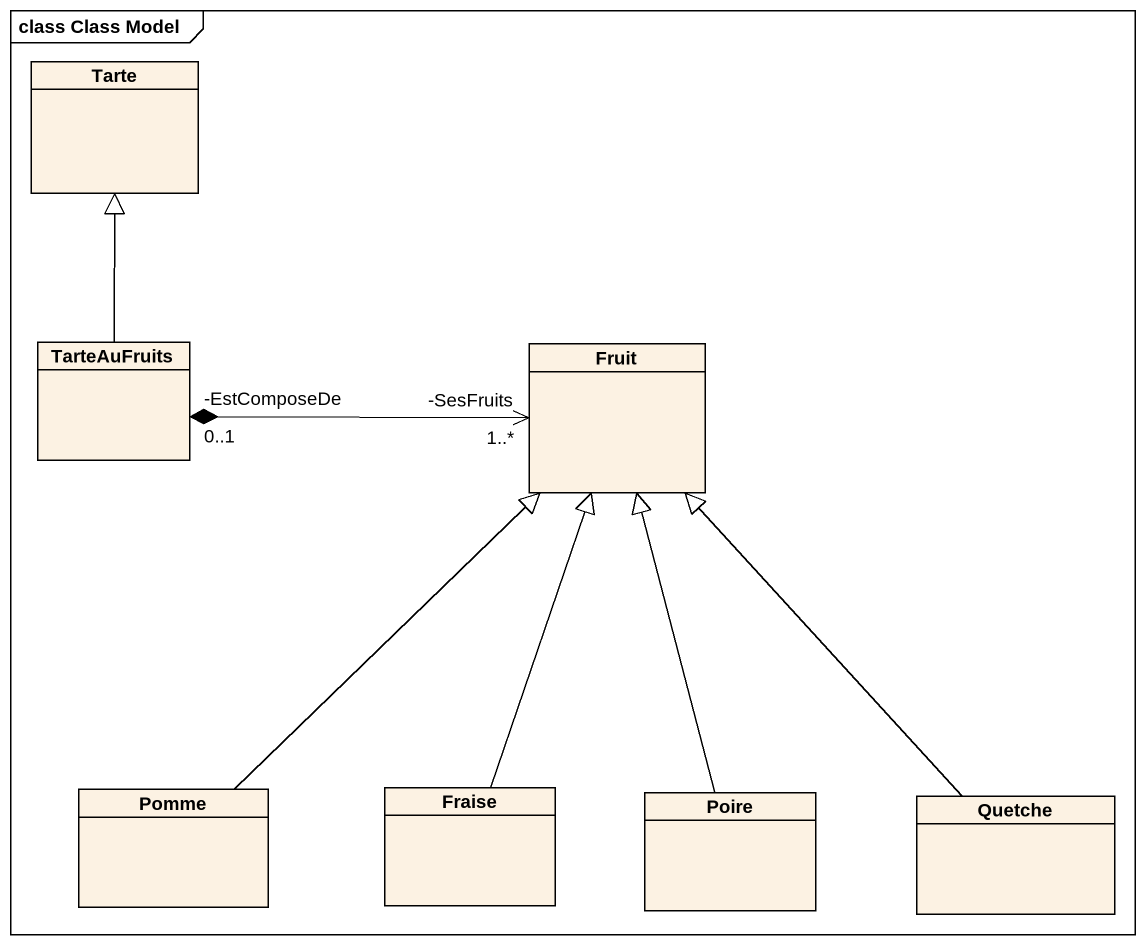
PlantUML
@startuml
mainframe class Class Model
hide circle
hide empty members
class Tarte
class TarteAuFruits
class Fruit
class Pomme
class Fraise
class Poire
class Quetche
TarteAuFruits -up-|> Tarte
Fruit "-SesFruits\n1..*" <-left-* "-EstComposeDe\n0..1" TarteAuFruits
Pomme -up-|> Fruit
Fraise -up-|> Fruit
Poire -up-|> Fruit
Quetche -up-|> Fruit
@enduml
